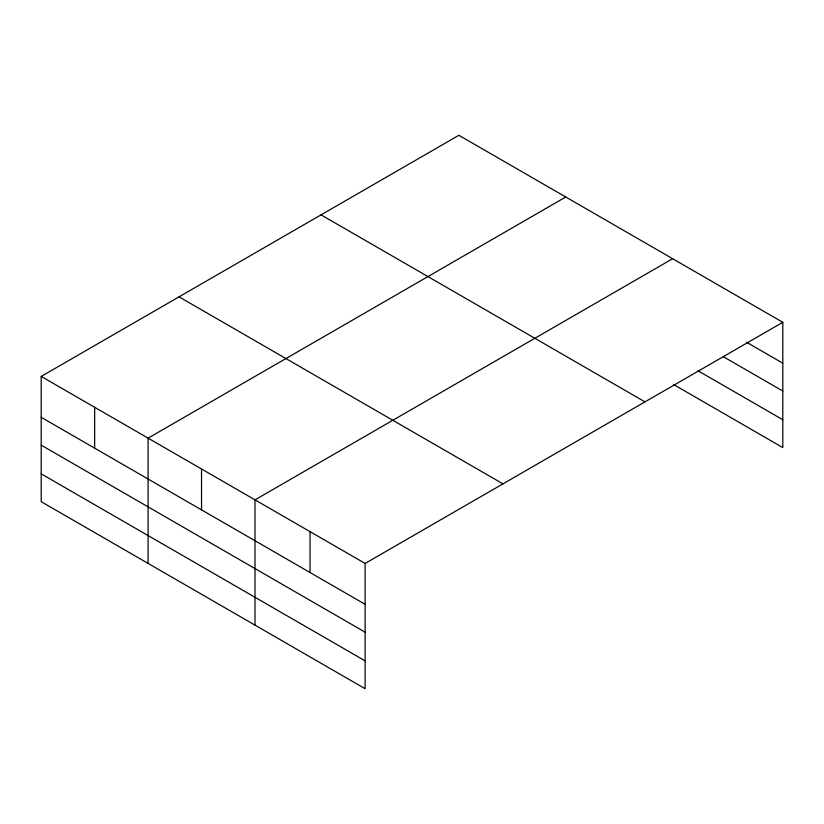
<?xml version="1.0" encoding="UTF-8"?>
<svg xmlns="http://www.w3.org/2000/svg" width="824" height="824" viewBox="0 0 824 824"><rect width="100%" height="100%" fill="white"/><g stroke="black" fill="none" stroke-linecap="round" stroke-linejoin="round"><path stroke-width="1.24" d="M41.2 376.424L365.125 563.441L365.125 688.71L41.2 501.692L41.2 376.424L458.875 135.291L782.8 322.308L782.8 447.576L673.764 384.623M565.769 196.998L148.093 438.141L148.093 563.41M672.662 258.715L254.997 499.859L254.997 625.128M365.125 563.441L782.8 322.308M746.451 342.197L782.8 363.178M723.328 356.699L782.8 391.029M698 370.759L782.8 419.725M321.041 214.858L644.965 401.875M179.035 296.846L502.959 483.863M41.2 417.304L365.125 604.322M41.2 445.156L365.125 632.173M41.2 473.852L365.125 660.869M310.061 531.655L310.061 572.526M201.54 469L201.54 509.881M94.647 407.283L94.647 448.163"/></g></svg>
